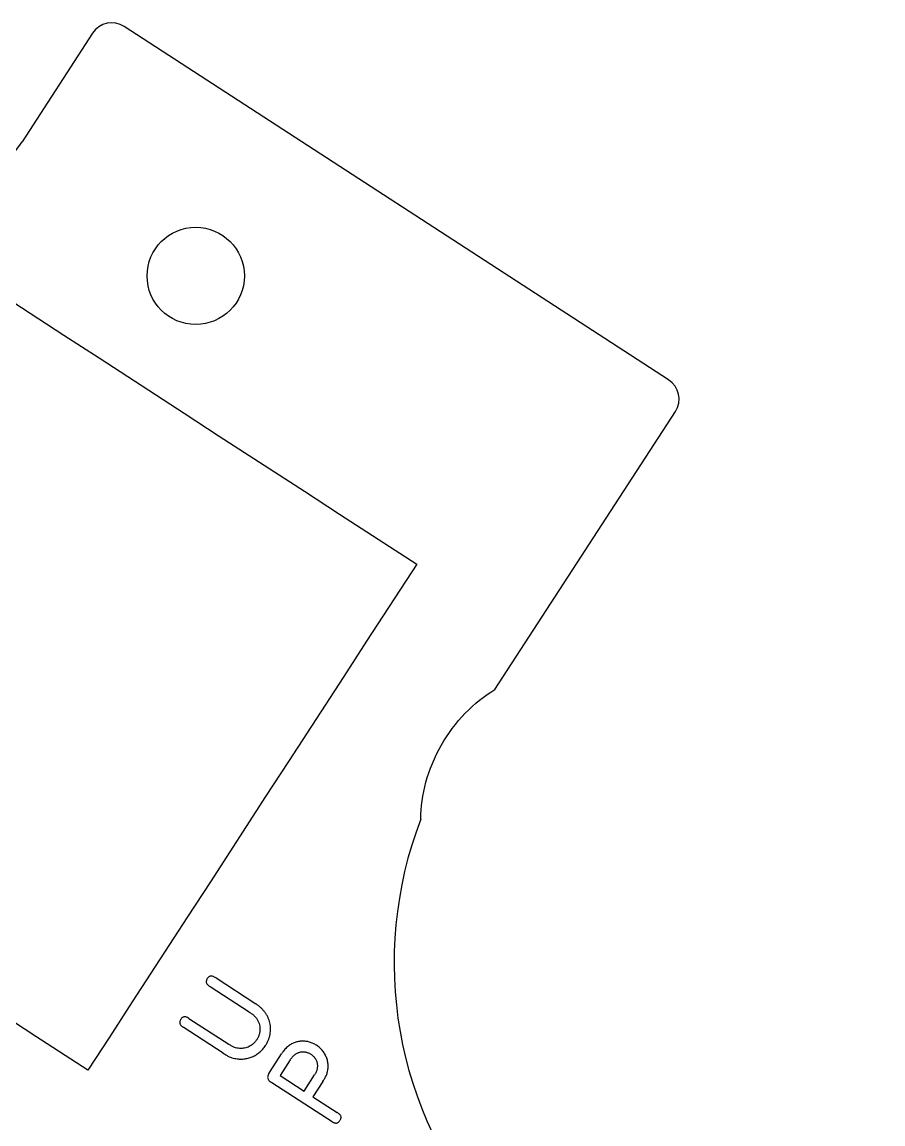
# Model space of a CAD drawing. Header units: millimetres. Extents: x -219 to 14, y 168 to 388.
# Drawn here: x -187.42 to -149.31, y 314.21 to 363.01 of the extents above; entities that cross this region are included whole.
import ezdxf

# ---------------------------------------------------------------- set-up
doc = ezdxf.new("R2010")
doc.units = ezdxf.units.MM
doc.layers.get('0').update_dxf_attribs({"linetype": 'CONTINUOUS'})

msp = doc.modelspace()

# ---------------------------------------------------------------- linework, layer by layer
for p, q in [((-158.799, 347.164), (-182.898, 362.812)), ((-184.303, 362.513), (-187.424, 357.707)), ((-166.496, 333.443), (-158.5, 345.759)), ((-178.836, 320.671), (-177.072, 319.525)), ((-177.369, 319.162), (-179.09, 320.28)), ((-180.033, 318.879), (-178.274, 317.737)), ((-178.518, 317.34), (-180.297, 318.495)), ((-176.44, 316.534), (-175.937, 317.309)), ((-175.555, 317.04), (-176, 316.355)), ((-176, 316.355), (-174.937, 315.665)), ((-174.937, 315.665), (-174.473, 316.379)), ((-173.697, 314.303), (-176.358, 316.031)), ((-174.107, 316.086), (-174.546, 315.411)), ((-174.546, 315.411), (-173.472, 314.713))]:
    msp.add_line(p, q)
msp.add_lwpolyline([(-189.342, 351.591), (-185.576, 349.145), (-184.016, 348.133), (-180.25, 345.687), (-178.69, 344.674), (-174.924, 342.229), (-173.364, 341.216), (-169.951, 339), (-172.167, 335.587), (-173.18, 334.027), (-175.626, 330.261), (-176.638, 328.702), (-179.084, 324.936), (-180.096, 323.376), (-182.542, 319.61), (-183.555, 318.05), (-184.505, 316.586), (-186.807, 318.08), (-188.367, 319.093)])
for centre, major_axis, start_param, end_param in [((-183.451, 361.96), (-1.016, 0), 4.136501, 5.707297), ((-191.418, 360.3), (-4.762, 0), 0.994908, 2.565704), ((-159.352, 346.312), (1.016, 0), 5.707297, 7.278093), ((-153.299, 321.353), (-17.653, 0), 5.914961, 8.08203)]:
    msp.add_ellipse(centre, major_axis=major_axis, ratio=1, start_param=start_param, end_param=end_param)
msp.add_ellipse((-179.735, 351.767), major_axis=(2.153, 0), ratio=1)
msp.add_open_spline([(-169.768, 327.707), (-169.764, 328.231), (-169.619, 329.342), (-168.934, 331.011), (-167.841, 332.458), (-166.95, 333.164), (-166.496, 333.443)], degree=3)
for points, knots in [([(-179.221, 320.647), (-179.231, 320.631), (-179.25, 320.6), (-179.266, 320.551), (-179.27, 320.503), (-179.261, 320.457), (-179.239, 320.411), (-179.202, 320.367), (-179.152, 320.321), (-179.112, 320.294), (-179.09, 320.28)], [0, 0, 0, 0, 0.126189, 0.239562, 0.341707, 0.442439, 0.551404, 0.678423, 0.826399, 1, 1, 1, 1]), ([(-178.836, 320.671), (-178.858, 320.685), (-178.899, 320.711), (-178.961, 320.74), (-179.016, 320.756), (-179.066, 320.761), (-179.111, 320.749), (-179.153, 320.727), (-179.19, 320.692), (-179.21, 320.662), (-179.221, 320.647)], [0, 0, 0, 0, 0.177102, 0.327295, 0.454334, 0.561944, 0.66055, 0.761565, 0.873226, 1, 1, 1, 1]), ([(-176.643, 317.682), (-176.619, 317.722), (-176.571, 317.802), (-176.514, 317.927), (-176.47, 318.052), (-176.44, 318.177), (-176.422, 318.303), (-176.418, 318.429), (-176.427, 318.556), (-176.45, 318.681), (-176.485, 318.805), (-176.532, 318.924), (-176.593, 319.038), (-176.665, 319.146), (-176.749, 319.25), (-176.844, 319.348), (-176.952, 319.441), (-177.031, 319.497), (-177.072, 319.525)], [0, 0, 0, 0, 0.067173, 0.131422, 0.193661, 0.254469, 0.313951, 0.37325, 0.432715, 0.493321, 0.554037, 0.614375, 0.674766, 0.736049, 0.798444, 0.863236, 0.930118, 1, 1, 1, 1]), ([(-180.394, 318.84), (-180.403, 318.824), (-180.421, 318.794), (-180.437, 318.747), (-180.443, 318.701), (-180.435, 318.656), (-180.417, 318.612), (-180.387, 318.571), (-180.346, 318.531), (-180.314, 318.507), (-180.297, 318.495)], [0, 0, 0, 0, 0.132883, 0.253155, 0.363593, 0.471632, 0.58413, 0.707529, 0.844945, 1, 1, 1, 1]), ([(-180.033, 318.879), (-180.052, 318.891), (-180.088, 318.913), (-180.143, 318.938), (-180.195, 318.95), (-180.243, 318.952), (-180.288, 318.941), (-180.328, 318.918), (-180.365, 318.884), (-180.384, 318.855), (-180.394, 318.84)], [0, 0, 0, 0, 0.162166, 0.303194, 0.428357, 0.539217, 0.647275, 0.753271, 0.870603, 1, 1, 1, 1]), ([(-177.369, 319.162), (-177.348, 319.149), (-177.308, 319.124), (-177.253, 319.085), (-177.205, 319.05), (-177.153, 319.008), (-177.097, 318.955), (-177.062, 318.908), (-177.045, 318.885)], [0, 0, 0, 0, 0.1750338, 0.3300615, 0.4679818, 0.5871176, 0.7997962, 1, 1, 1, 1]), ([(-177.045, 318.885), (-177.022, 318.849), (-176.975, 318.778), (-176.927, 318.661), (-176.896, 318.541), (-176.887, 318.417), (-176.895, 318.293), (-176.921, 318.17), (-176.968, 318.049), (-177.011, 317.974), (-177.034, 317.936)], [0, 0, 0, 0, 0.127998, 0.25202, 0.37283, 0.495116, 0.618143, 0.741653, 0.867936, 1, 1, 1, 1]), ([(-177.801, 317.554), (-177.84, 317.556), (-177.915, 317.562), (-178.006, 317.589), (-178.077, 317.621), (-178.136, 317.652), (-178.203, 317.692), (-178.249, 317.721), (-178.274, 317.737)], [0, 0, 0, 0, 0.226756, 0.436596, 0.548003, 0.67937, 0.829385, 1, 1, 1, 1]), ([(-177.034, 317.936), (-177.057, 317.903), (-177.101, 317.84), (-177.182, 317.758), (-177.269, 317.688), (-177.365, 317.633), (-177.467, 317.59), (-177.575, 317.562), (-177.687, 317.549), (-177.762, 317.552), (-177.801, 317.554)], [0, 0, 0, 0, 0.1315013, 0.2578742, 0.3809436, 0.5036344, 0.6262439, 0.7475148, 0.8717965, 1, 1, 1, 1]), ([(-174.389, 317.689), (-174.414, 317.705), (-174.463, 317.734), (-174.54, 317.773), (-174.618, 317.805), (-174.696, 317.832), (-174.776, 317.851), (-174.857, 317.866), (-174.939, 317.872), (-175.021, 317.874), (-175.103, 317.869), (-175.183, 317.858), (-175.262, 317.84), (-175.339, 317.816), (-175.415, 317.786), (-175.488, 317.749), (-175.561, 317.708), (-175.607, 317.675), (-175.63, 317.658)], [0, 0, 0, 0, 0.066425, 0.13066, 0.194391, 0.256508, 0.318872, 0.380267, 0.442133, 0.50425, 0.566759, 0.627429, 0.688381, 0.749597, 0.810511, 0.872513, 0.935744, 1, 1, 1, 1]), ([(-178.518, 317.34), (-178.493, 317.323), (-178.444, 317.292), (-178.373, 317.25), (-178.309, 317.213), (-178.23, 317.176), (-178.132, 317.136), (-178.049, 317.118), (-178.007, 317.109)], [0, 0, 0, 0, 0.161067, 0.306662, 0.437884, 0.552286, 0.772267, 1, 1, 1, 1]), ([(-178.007, 317.109), (-177.973, 317.103), (-177.906, 317.09), (-177.805, 317.081), (-177.706, 317.079), (-177.609, 317.083), (-177.512, 317.096), (-177.418, 317.116), (-177.325, 317.144), (-177.235, 317.178), (-177.147, 317.219), (-177.062, 317.267), (-176.983, 317.321), (-176.905, 317.38), (-176.834, 317.448), (-176.765, 317.519), (-176.701, 317.597), (-176.662, 317.653), (-176.643, 317.682)], [0, 0, 0, 0, 0.0658295, 0.1299324, 0.1924111, 0.2547506, 0.3157423, 0.3769142, 0.4379059, 0.4998235, 0.5618595, 0.6229291, 0.6841054, 0.7454191, 0.8077324, 0.8702872, 0.9342841, 1, 1, 1, 1]), ([(-175.63, 317.658), (-175.658, 317.635), (-175.714, 317.59), (-175.792, 317.512), (-175.865, 317.417), (-175.911, 317.347), (-175.937, 317.309)], [0, 0, 0, 0, 0.233429, 0.461202, 0.708246, 1, 1, 1, 1]), ([(-175.555, 317.04), (-175.54, 317.063), (-175.51, 317.106), (-175.461, 317.166), (-175.411, 317.219), (-175.359, 317.265), (-175.305, 317.306), (-175.249, 317.34), (-175.19, 317.366), (-175.131, 317.387), (-175.07, 317.4), (-175.009, 317.407), (-174.948, 317.407), (-174.887, 317.398), (-174.825, 317.384), (-174.764, 317.363), (-174.703, 317.334), (-174.663, 317.31), (-174.643, 317.298)], [0, 0, 0, 0, 0.075912, 0.147655, 0.215504, 0.280825, 0.343669, 0.404383, 0.464387, 0.522846, 0.58088, 0.63814, 0.694732, 0.751682, 0.810397, 0.871228, 0.933926, 1, 1, 1, 1]), ([(-174.643, 317.298), (-174.623, 317.284), (-174.585, 317.257), (-174.533, 317.213), (-174.489, 317.165), (-174.449, 317.115), (-174.416, 317.062), (-174.389, 317.007), (-174.368, 316.948), (-174.355, 316.888), (-174.346, 316.825), (-174.344, 316.762), (-174.35, 316.699), (-174.361, 316.635), (-174.379, 316.571), (-174.404, 316.507), (-174.435, 316.443), (-174.46, 316.401), (-174.473, 316.379)], [0, 0, 0, 0, 0.068168, 0.132888, 0.194928, 0.255288, 0.314786, 0.373413, 0.431458, 0.491207, 0.55111, 0.610777, 0.670964, 0.732285, 0.795377, 0.860886, 0.928708, 1, 1, 1, 1]), ([(-173.936, 316.401), (-173.927, 316.431), (-173.908, 316.49), (-173.888, 316.58), (-173.875, 316.67), (-173.872, 316.76), (-173.875, 316.849), (-173.886, 316.938), (-173.905, 317.027), (-173.932, 317.114), (-173.966, 317.2), (-174.007, 317.282), (-174.053, 317.361), (-174.108, 317.434), (-174.168, 317.505), (-174.235, 317.571), (-174.308, 317.634), (-174.362, 317.671), (-174.389, 317.689)], [0, 0, 0, 0, 0.063816, 0.126211, 0.187763, 0.24795, 0.308692, 0.369176, 0.430624, 0.493103, 0.555853, 0.617568, 0.679601, 0.741474, 0.804222, 0.867914, 0.93307, 1, 1, 1, 1]), ([(-176.44, 316.534), (-176.459, 316.506), (-176.494, 316.454), (-176.53, 316.377), (-176.551, 316.308), (-176.552, 316.244), (-176.53, 316.185), (-176.491, 316.131), (-176.432, 316.078), (-176.384, 316.048), (-176.358, 316.031)], [0, 0, 0, 0, 0.165258, 0.305635, 0.420367, 0.518745, 0.613967, 0.721657, 0.848926, 1, 1, 1, 1]), ([(-174.107, 316.086), (-174.087, 316.118), (-174.05, 316.176), (-174.002, 316.257), (-173.964, 316.329), (-173.945, 316.377), (-173.936, 316.401)], [0, 0, 0, 0, 0.3178074, 0.5697132, 0.7859695, 1, 1, 1, 1]), ([(-173.697, 314.303), (-173.679, 314.293), (-173.645, 314.274), (-173.594, 314.253), (-173.544, 314.244), (-173.498, 314.246), (-173.455, 314.257), (-173.415, 314.282), (-173.378, 314.316), (-173.359, 314.344), (-173.349, 314.359)], [0, 0, 0, 0, 0.152235, 0.289715, 0.411192, 0.523708, 0.632013, 0.743192, 0.865266, 1, 1, 1, 1]), ([(-173.349, 314.359), (-173.338, 314.376), (-173.319, 314.406), (-173.302, 314.455), (-173.298, 314.502), (-173.306, 314.547), (-173.329, 314.589), (-173.364, 314.631), (-173.412, 314.674), (-173.451, 314.699), (-173.472, 314.713)], [0, 0, 0, 0, 0.134091, 0.248882, 0.353478, 0.452181, 0.558597, 0.683233, 0.828316, 1, 1, 1, 1])]:
    msp.add_open_spline(points, degree=3, knots=knots)

doc.saveas('drawing.dxf')
